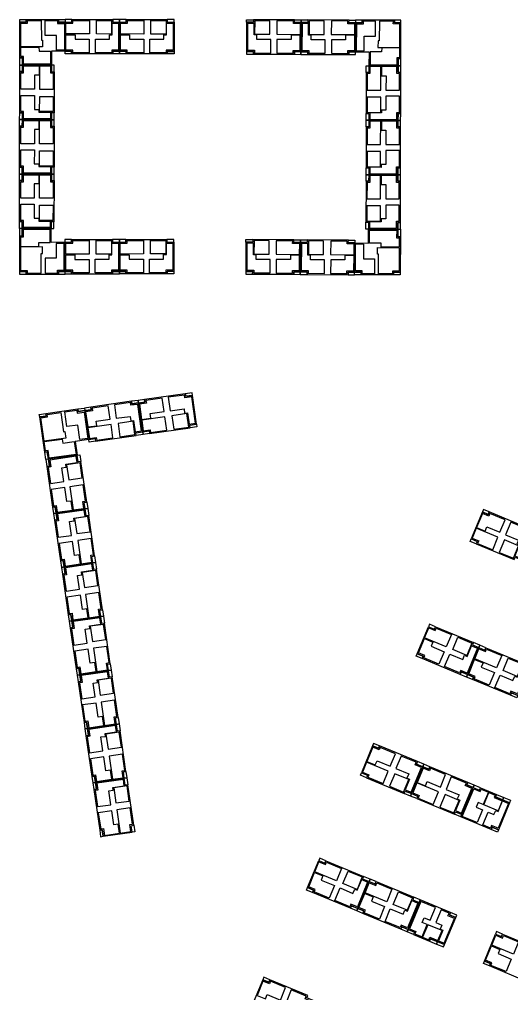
# Model space of a CAD drawing. Header units: millimetres. Extents: x 2243236 to 2245245, y 377909 to 380965.
# Drawn here: x 2244117 to 2244330.5, y 380542.3 to 380965 of the extents above; entities that cross this region are included whole.
import ezdxf

# ---------------------------------------------------------------- set-up
doc = ezdxf.new("R2010")
doc.units = ezdxf.units.MM
doc.layers.add('планировка_квартир_1_тип_контур', color=249, linetype='Continuous')

msp = doc.modelspace()

# ---------------------------------------------------------------- linework, layer by layer
at = {"layer": 'планировка_квартир_1_тип_контур', "color": 8}
for points in [[(2244136.86, 380951.16), (2244130.95, 380951.16), (2244130.95, 380945.14), (2244118.29, 380945.12), (2244118.28, 380948.38), (2244117.14, 380948.38), (2244117.13, 380963.81), (2244119.99, 380963.81), (2244119.99, 380964.95), (2244134, 380964.96), (2244134, 380963.82), (2244136.86, 380963.82)], [(2244262.75, 380950.9), (2244268.67, 380950.88), (2244268.64, 380944.85), (2244281.3, 380944.78), (2244281.32, 380948.04), (2244282.46, 380948.04), (2244282.54, 380963.46), (2244279.68, 380963.48), (2244279.68, 380964.62), (2244265.67, 380964.69), (2244265.67, 380963.55), (2244262.81, 380963.56)], [(2244136.76, 380868.27), (2244130.84, 380868.25), (2244130.83, 380874.28), (2244118.17, 380874.26), (2244118.17, 380871), (2244117.03, 380871), (2244117.06, 380855.57), (2244119.92, 380855.58), (2244119.93, 380854.43), (2244133.93, 380854.46), (2244133.93, 380855.6), (2244136.79, 380855.61)], [(2244262.52, 380868.01), (2244268.43, 380867.96), (2244268.47, 380873.99), (2244281.13, 380873.92), (2244281.11, 380870.66), (2244282.26, 380870.65), (2244282.16, 380855.23), (2244279.3, 380855.24), (2244279.29, 380854.1), (2244265.29, 380854.19), (2244265.29, 380855.33), (2244262.43, 380855.35)], [(2244147.09, 380782.69), (2244141.23, 380781.87), (2244142.08, 380775.9), (2244129.54, 380774.12), (2244129.08, 380777.35), (2244127.95, 380777.19), (2244125.79, 380792.46), (2244128.62, 380792.86), (2244128.46, 380793.99), (2244142.33, 380795.96), (2244142.49, 380794.83), (2244145.32, 380795.23)], [(2244324.8, 380613.37), (2244322.08, 380614.5), (2244321.64, 380613.44), (2244308.54, 380618.89), (2244313.85, 380631.65), (2244316.63, 380630.49), (2244317.07, 380631.54), (2244324.02, 380628.64), (2244323.58, 380627.59), (2244329.66, 380625.06), (2244324.8, 380613.37)], [(2244306.29, 380575.25), (2244303.57, 380576.37), (2244304.01, 380577.44), (2244290.91, 380582.87), (2244285.61, 380570.11), (2244288.4, 380568.95), (2244287.96, 380567.9), (2244294.92, 380565.02), (2244295.35, 380566.07), (2244301.43, 380563.55), (2244306.29, 380575.25)]]:
    msp.add_lwpolyline(points, close=True, dxfattribs=at)
at = {"layer": 'планировка_квартир_1_тип_контур', "color": 6}
for points in [[(2244119.99, 380964.95), (2244119.99, 380963.81), (2244117.13, 380963.81), (2244117.13, 380964.95)], [(2244136.86, 380964.96), (2244136.86, 380963.82), (2244134, 380963.82), (2244134, 380964.96)], [(2244139.69, 380963.82), (2244139.69, 380964.96), (2244136.86, 380964.96), (2244136.86, 380963.82)], [(2244160.48, 380963.81), (2244160.48, 380964.95), (2244157.5, 380964.95), (2244157.5, 380963.81), (2244160.48, 380963.81)], [(2244163.3, 380963.82), (2244163.3, 380964.96), (2244160.48, 380964.96), (2244160.48, 380963.82)], [(2244184.1, 380963.81), (2244184.1, 380964.95), (2244181.12, 380964.95), (2244181.12, 380963.81), (2244184.1, 380963.81)], [(2244215.57, 380963.74), (2244215.58, 380964.88), (2244218.56, 380964.87), (2244218.55, 380963.73), (2244215.57, 380963.74)], [(2244236.37, 380963.66), (2244236.37, 380964.8), (2244239.2, 380964.79), (2244239.19, 380963.65)], [(2244239.19, 380963.65), (2244239.19, 380964.79), (2244242.17, 380964.78), (2244242.17, 380963.63), (2244239.19, 380963.65)], [(2244259.98, 380963.57), (2244259.99, 380964.71), (2244262.81, 380964.7), (2244262.81, 380963.56)], [(2244262.81, 380964.7), (2244262.81, 380963.56), (2244265.67, 380963.55), (2244265.67, 380964.69)], [(2244279.68, 380964.62), (2244279.68, 380963.48), (2244282.54, 380963.46), (2244282.54, 380964.6)], [(2244139.65, 380950.01), (2244136.86, 380950.01), (2244136.86, 380951.16), (2244139.65, 380951.16)], [(2244157.49, 380950), (2244157.5, 380951.15), (2244160.48, 380951.15), (2244160.48, 380950)], [(2244163.27, 380950), (2244160.48, 380950), (2244160.48, 380951.15), (2244163.27, 380951.15)], [(2244181.11, 380949.99), (2244181.11, 380951.14), (2244184.1, 380951.14), (2244184.1, 380949.99)], [(2244218.5, 380949.91), (2244218.51, 380951.06), (2244215.52, 380951.07), (2244215.51, 380949.92)], [(2244236.34, 380949.85), (2244239.13, 380949.84), (2244239.14, 380950.99), (2244236.35, 380951)], [(2244242.12, 380949.82), (2244242.12, 380950.97), (2244239.13, 380950.98), (2244239.13, 380949.83)], [(2244118.28, 380948.38), (2244118.29, 380945.12), (2244117.15, 380945.12), (2244117.14, 380948.38)], [(2244118.28, 380948.38), (2244118.29, 380945.12), (2244117.15, 380945.12), (2244117.14, 380948.38)], [(2244259.96, 380949.76), (2244262.75, 380949.75), (2244262.75, 380950.9), (2244259.96, 380950.91)], [(2244281.32, 380948.04), (2244281.3, 380944.78), (2244282.45, 380944.78), (2244282.46, 380948.04)], [(2244281.32, 380948.04), (2244281.3, 380944.78), (2244282.45, 380944.78), (2244282.46, 380948.04)], [(2244117.14, 380942.33), (2244117.15, 380945.12), (2244118.3, 380945.12), (2244118.29, 380942.33)], [(2244130.95, 380942.28), (2244132.1, 380942.28), (2244132.1, 380945.1), (2244130.96, 380945.11)], [(2244268.63, 380941.99), (2244267.48, 380942), (2244267.49, 380944.82), (2244268.63, 380944.82)], [(2244282.44, 380941.98), (2244282.45, 380944.78), (2244281.3, 380944.78), (2244281.29, 380941.99)], [(2244117.11, 380924.49), (2244118.26, 380924.49), (2244118.26, 380921.5), (2244117.1, 380921.5)], [(2244117.1, 380918.71), (2244117.1, 380921.5), (2244118.26, 380921.5), (2244118.25, 380918.71)], [(2244130.91, 380918.66), (2244132.06, 380918.66), (2244132.06, 380921.48), (2244130.92, 380921.48)], [(2244130.92, 380921.48), (2244132.06, 380921.48), (2244132.07, 380924.46), (2244130.92, 380924.47), (2244130.92, 380921.48)], [(2244268.58, 380921.2), (2244267.43, 380921.2), (2244267.44, 380924.18), (2244268.58, 380924.18), (2244268.58, 380921.2)], [(2244282.4, 380924.14), (2244281.25, 380924.15), (2244281.24, 380921.16), (2244282.39, 380921.15)], [(2244268.57, 380918.37), (2244267.43, 380918.37), (2244267.43, 380921.2), (2244268.58, 380921.2)], [(2244282.38, 380918.36), (2244282.39, 380921.15), (2244281.24, 380921.16), (2244281.23, 380918.37)], [(2244117.07, 380900.87), (2244118.22, 380900.87), (2244118.21, 380897.88), (2244117.06, 380897.88)], [(2244130.88, 380897.86), (2244132.02, 380897.86), (2244132.03, 380900.84), (2244130.88, 380900.85), (2244130.88, 380897.86)], [(2244268.52, 380897.58), (2244267.38, 380897.58), (2244267.38, 380900.56), (2244268.53, 380900.56), (2244268.52, 380897.58)], [(2244282.34, 380900.52), (2244281.19, 380900.53), (2244281.18, 380897.54), (2244282.33, 380897.53)], [(2244117.06, 380895.09), (2244117.06, 380897.88), (2244118.21, 380897.88), (2244118.21, 380895.09)], [(2244130.87, 380895.04), (2244132.02, 380895.04), (2244132.02, 380897.86), (2244130.88, 380897.86)], [(2244268.51, 380894.75), (2244267.37, 380894.75), (2244267.38, 380897.58), (2244268.52, 380897.58)], [(2244282.33, 380894.74), (2244282.33, 380897.53), (2244281.18, 380897.54), (2244281.18, 380894.75)], [(2244117.03, 380877.25), (2244118.18, 380877.25), (2244118.17, 380874.26), (2244117.02, 380874.26)], [(2244130.84, 380874.24), (2244131.98, 380874.24), (2244131.98, 380877.22), (2244130.84, 380877.22), (2244130.84, 380874.24)], [(2244268.46, 380873.96), (2244267.32, 380873.96), (2244267.33, 380876.94), (2244268.47, 380876.94), (2244268.46, 380873.96)], [(2244282.28, 380876.9), (2244281.13, 380876.91), (2244281.13, 380873.92), (2244282.28, 380873.91)], [(2244118.17, 380871), (2244118.17, 380874.26), (2244117.02, 380874.26), (2244117.03, 380871)], [(2244118.17, 380871), (2244118.17, 380874.26), (2244117.02, 380874.26), (2244117.03, 380871)], [(2244281.11, 380870.66), (2244281.13, 380873.92), (2244282.28, 380873.91), (2244282.26, 380870.65)], [(2244281.11, 380870.66), (2244281.13, 380873.92), (2244282.28, 380873.91), (2244282.26, 380870.65)], [(2244139.58, 380868.29), (2244139.58, 380869.43), (2244136.76, 380869.42), (2244136.76, 380868.28)], [(2244160.38, 380868.32), (2244160.38, 380869.47), (2244157.4, 380869.46), (2244157.4, 380868.32), (2244160.38, 380868.32)], [(2244163.2, 380868.34), (2244163.2, 380869.48), (2244160.37, 380869.47), (2244160.37, 380868.33)], [(2244183.99, 380868.38), (2244183.99, 380869.52), (2244181.01, 380869.51), (2244181.01, 380868.37), (2244183.99, 380868.38)], [(2244215.28, 380868.31), (2244215.29, 380869.45), (2244218.27, 380869.43), (2244218.26, 380868.29), (2244215.28, 380868.31)], [(2244236.08, 380868.18), (2244236.08, 380869.32), (2244238.91, 380869.31), (2244238.9, 380868.17)], [(2244238.9, 380868.16), (2244238.9, 380869.3), (2244241.89, 380869.28), (2244241.88, 380868.14), (2244238.9, 380868.16)], [(2244259.69, 380868.03), (2244259.7, 380869.18), (2244262.52, 380869.16), (2244262.52, 380868.02)], [(2244119.93, 380854.43), (2244119.92, 380855.58), (2244117.06, 380855.57), (2244117.06, 380854.43)], [(2244136.79, 380854.47), (2244136.79, 380855.61), (2244133.93, 380855.6), (2244133.93, 380854.46)], [(2244139.58, 380854.47), (2244136.79, 380854.47), (2244136.79, 380855.62), (2244139.58, 380855.62)], [(2244157.43, 380854.5), (2244157.42, 380855.66), (2244160.41, 380855.66), (2244160.41, 380854.51)], [(2244163.2, 380854.52), (2244160.41, 380854.52), (2244160.41, 380855.67), (2244163.2, 380855.67)], [(2244181.04, 380854.56), (2244181.04, 380855.71), (2244184.03, 380855.71), (2244184.03, 380854.56)], [(2244218.18, 380854.48), (2244218.19, 380855.63), (2244215.2, 380855.64), (2244215.19, 380854.49)], [(2244236.02, 380854.37), (2244238.81, 380854.35), (2244238.82, 380855.5), (2244236.03, 380855.52)], [(2244241.79, 380854.33), (2244241.8, 380855.48), (2244238.81, 380855.5), (2244238.8, 380854.35)], [(2244259.63, 380854.22), (2244262.43, 380854.2), (2244262.43, 380855.35), (2244259.64, 380855.37)], [(2244262.43, 380854.2), (2244262.43, 380855.35), (2244265.29, 380855.33), (2244265.29, 380854.19)], [(2244279.29, 380854.1), (2244279.3, 380855.24), (2244282.16, 380855.23), (2244282.15, 380854.09)], [(2244188.97, 380802.57), (2244189.13, 380801.43), (2244192.09, 380801.85), (2244191.93, 380802.99)], [(2244165.59, 380799.26), (2244165.75, 380798.12), (2244168.71, 380798.54), (2244168.55, 380799.68)], [(2244171.31, 380800.06), (2244168.54, 380799.67), (2244168.7, 380798.53), (2244171.47, 380798.92)], [(2244145.16, 380796.36), (2244145.32, 380795.23), (2244142.49, 380794.83), (2244142.33, 380795.96)], [(2244147.92, 380796.75), (2244145.16, 380796.36), (2244145.32, 380795.22), (2244148.09, 380795.61)], [(2244128.46, 380793.99), (2244128.62, 380792.86), (2244125.79, 380792.46), (2244125.63, 380793.59)], [(2244173.27, 380786.39), (2244173.43, 380785.26), (2244170.63, 380784.86), (2244170.47, 380785.99)], [(2244193.86, 380789.31), (2244194.02, 380788.18), (2244191.07, 380787.76), (2244190.91, 380788.89), (2244193.86, 380789.31)], [(2244149.89, 380783.08), (2244150.05, 380781.95), (2244147.25, 380781.55), (2244147.09, 380782.68)], [(2244170.48, 380786), (2244170.64, 380784.87), (2244167.69, 380784.45), (2244167.53, 380785.58), (2244170.48, 380786)], [(2244129.08, 380777.35), (2244129.54, 380774.12), (2244128.41, 380773.96), (2244127.95, 380777.19)], [(2244129.08, 380777.35), (2244129.54, 380774.12), (2244128.41, 380773.96), (2244127.95, 380777.19)], [(2244128.84, 380771), (2244129.98, 380771.16), (2244129.55, 380774.12), (2244128.41, 380773.96)], [(2244142.08, 380775.94), (2244143.21, 380776.1), (2244143.64, 380773.15), (2244142.51, 380772.99), (2244142.08, 380775.94)], [(2244131.41, 380753.34), (2244131.81, 380750.58), (2244132.95, 380750.75), (2244132.55, 380753.51)], [(2244145.08, 380755.36), (2244146.21, 380755.52), (2244146.61, 380752.73), (2244145.48, 380752.56)], [(2244145.48, 380752.56), (2244146.61, 380752.73), (2244147.04, 380749.78), (2244145.91, 380749.61), (2244145.48, 380752.56)], [(2244320.85, 380751.24), (2244318.27, 380752.31), (2244317.83, 380751.25), (2244320.41, 380750.18)], [(2244132.24, 380747.62), (2244133.38, 380747.79), (2244132.95, 380750.75), (2244131.81, 380750.58)], [(2244315.57, 380738.47), (2244315.14, 380737.41), (2244312.53, 380738.5), (2244312.97, 380739.55)], [(2244148.48, 380731.98), (2244149.61, 380732.15), (2244150.01, 380729.35), (2244148.88, 380729.19)], [(2244134.81, 380729.97), (2244135.21, 380727.21), (2244136.35, 380727.37), (2244135.95, 380730.13)], [(2244135.64, 380724.25), (2244136.78, 380724.41), (2244136.35, 380727.37), (2244135.21, 380727.21)], [(2244148.88, 380729.19), (2244150.01, 380729.35), (2244150.44, 380726.4), (2244149.31, 380726.24), (2244148.88, 380729.19)], [(2244138.21, 380706.59), (2244138.61, 380703.83), (2244139.75, 380704), (2244139.35, 380706.76)], [(2244151.88, 380708.61), (2244153.01, 380708.77), (2244153.42, 380705.98), (2244152.29, 380705.81)], [(2244152.29, 380705.81), (2244153.42, 380705.98), (2244153.85, 380703.03), (2244152.72, 380702.86), (2244152.29, 380705.81)], [(2244139.05, 380700.87), (2244140.18, 380701.04), (2244139.75, 380704), (2244138.61, 380703.83)], [(2244297.08, 380700.36), (2244297.51, 380701.42), (2244294.9, 380702.5), (2244294.47, 380701.45)], [(2244316.28, 380692.38), (2244316.71, 380693.43), (2244313.96, 380694.58), (2244313.52, 380693.52), (2244316.28, 380692.38)], [(2244318.89, 380691.29), (2244319.32, 380692.35), (2244316.71, 380693.43), (2244316.28, 380692.38)], [(2244291.75, 380687.62), (2244289.17, 380688.69), (2244289.61, 380689.75), (2244292.19, 380688.68)], [(2244155.28, 380685.23), (2244156.41, 380685.4), (2244156.82, 380682.6), (2244155.69, 380682.44)], [(2244141.61, 380683.22), (2244142.02, 380680.46), (2244143.15, 380680.62), (2244142.75, 380683.39)], [(2244142.45, 380677.5), (2244143.59, 380677.67), (2244143.15, 380680.62), (2244142.02, 380680.46)], [(2244155.69, 380682.44), (2244156.82, 380682.6), (2244157.25, 380679.65), (2244156.12, 380679.49), (2244155.69, 380682.44)], [(2244308.22, 380680.77), (2244308.66, 380681.83), (2244311.42, 380680.68), (2244310.98, 380679.62)], [(2244313.56, 380678.55), (2244310.98, 380679.62), (2244311.42, 380680.68), (2244314, 380679.61)], [(2244330.03, 380671.7), (2244330.47, 380672.76), (2244333.23, 380671.61), (2244332.79, 380670.55)], [(2244145.02, 380659.85), (2244145.42, 380657.08), (2244146.56, 380657.25), (2244146.15, 380660.01)], [(2244158.68, 380661.86), (2244159.81, 380662.02), (2244160.22, 380659.23), (2244159.09, 380659.06)], [(2244145.85, 380654.13), (2244146.99, 380654.29), (2244146.56, 380657.25), (2244145.42, 380657.08)], [(2244159.09, 380659.06), (2244160.22, 380659.23), (2244160.65, 380656.28), (2244159.52, 380656.11), (2244159.09, 380659.06)], [(2244273.23, 380649.74), (2244270.65, 380650.81), (2244270.21, 380649.75), (2244272.79, 380648.68)], [(2244289.71, 380642.9), (2244289.27, 380641.84), (2244292.03, 380640.69), (2244292.47, 380641.75)], [(2244162.08, 380638.49), (2244163.21, 380638.65), (2244163.62, 380635.85), (2244162.49, 380635.69)], [(2244295.05, 380640.68), (2244292.47, 380641.75), (2244292.03, 380640.69), (2244294.61, 380639.62)], [(2244148.42, 380636.47), (2244148.82, 380633.71), (2244149.96, 380633.87), (2244149.56, 380636.64)], [(2244162.49, 380635.69), (2244163.62, 380635.85), (2244164.05, 380632.9), (2244162.92, 380632.74), (2244162.49, 380635.69)], [(2244267.96, 380636.97), (2244267.52, 380635.92), (2244264.91, 380637), (2244265.35, 380638.05)], [(2244149.25, 380630.75), (2244150.39, 380630.92), (2244149.96, 380633.87), (2244148.82, 380633.71)], [(2244287.16, 380629), (2244286.73, 380627.95), (2244283.97, 380629.09), (2244284.41, 380630.14), (2244287.16, 380629)], [(2244311.52, 380633.85), (2244311.08, 380632.78), (2244313.84, 380631.64), (2244314.29, 380632.7)], [(2244316.63, 380630.49), (2244317.07, 380631.54), (2244314.29, 380632.7), (2244313.85, 380631.65)], [(2244316.63, 380630.49), (2244317.07, 380631.54), (2244314.29, 380632.7), (2244313.85, 380631.65)], [(2244289.77, 380627.92), (2244289.34, 380626.86), (2244286.73, 380627.95), (2244287.16, 380629)], [(2244326.65, 380626.31), (2244323.58, 380627.59), (2244324.02, 380628.64), (2244327.09, 380627.37)], [(2244326.65, 380626.31), (2244323.58, 380627.59), (2244324.02, 380628.64), (2244327.09, 380627.37)], [(2244329.66, 380625.06), (2244326.65, 380626.31), (2244327.09, 380627.37), (2244330.1, 380626.11)], [(2244329.66, 380625.06), (2244326.65, 380626.31), (2244327.09, 380627.37), (2244330.1, 380626.11)], [(2244308.98, 380619.94), (2244308.54, 380618.89), (2244305.79, 380620.03), (2244306.23, 380621.09), (2244308.98, 380619.94)], [(2244151.82, 380613.1), (2244152.22, 380610.33), (2244153.36, 380610.5), (2244152.96, 380613.26)], [(2244165.49, 380615.11), (2244166.62, 380615.28), (2244167.02, 380612.48), (2244165.89, 380612.32)], [(2244324.35, 380612.3), (2244321.64, 380613.44), (2244322.08, 380614.5), (2244324.8, 380613.37)], [(2244324.35, 380612.3), (2244321.64, 380613.44), (2244322.08, 380614.5), (2244324.8, 380613.37)], [(2244249.46, 380598.87), (2244249.9, 380599.92), (2244247.29, 380601.01), (2244246.85, 380599.95)], [(2244268.66, 380590.88), (2244269.1, 380591.94), (2244266.34, 380593.08), (2244265.91, 380592.03), (2244268.66, 380590.88)], [(2244271.27, 380589.8), (2244271.71, 380590.85), (2244269.1, 380591.94), (2244268.66, 380590.88)], [(2244244.13, 380586.12), (2244241.55, 380587.19), (2244241.99, 380588.26), (2244244.57, 380587.18)], [(2244290.47, 380581.81), (2244290.91, 380582.87), (2244288.15, 380584.01), (2244287.72, 380582.96), (2244290.47, 380581.81)], [(2244260.6, 380579.27), (2244261.04, 380580.33), (2244263.8, 380579.19), (2244263.36, 380578.12)], [(2244265.94, 380577.05), (2244263.36, 380578.12), (2244263.8, 380579.19), (2244266.38, 380578.11)], [(2244306.73, 380576.31), (2244304.01, 380577.44), (2244303.57, 380576.37), (2244306.29, 380575.25)], [(2244306.73, 380576.31), (2244304.01, 380577.44), (2244303.57, 380576.37), (2244306.29, 380575.25)], [(2244282.41, 380570.2), (2244282.85, 380571.26), (2244285.61, 380570.12), (2244285.17, 380569.05)], [(2244288.4, 380568.95), (2244287.96, 380567.9), (2244285.17, 380569.05), (2244285.61, 380570.11)], [(2244288.4, 380568.95), (2244287.96, 380567.9), (2244285.17, 380569.05), (2244285.61, 380570.11)], [(2244326.21, 380566.98), (2244326.64, 380568.04), (2244324.04, 380569.12), (2244323.6, 380568.07)], [(2244298.42, 380564.8), (2244295.35, 380566.07), (2244294.92, 380565.02), (2244297.98, 380563.75)], [(2244298.42, 380564.8), (2244295.35, 380566.07), (2244294.92, 380565.02), (2244297.98, 380563.75)], [(2244301.43, 380563.55), (2244298.42, 380564.8), (2244297.98, 380563.75), (2244301, 380562.5)], [(2244301.43, 380563.55), (2244298.42, 380564.8), (2244297.98, 380563.75), (2244301, 380562.5)], [(2244320.88, 380554.24), (2244318.3, 380555.31), (2244318.74, 380556.37), (2244321.32, 380555.3)], [(2244225.61, 380548.24), (2244223.04, 380549.31), (2244222.59, 380548.25), (2244225.17, 380547.18)]]:
    msp.add_lwpolyline(points, close=True, dxfattribs=at)
at = {"layer": 'планировка_квартир_1_тип_контур', "color": 1}
for points in [[(2244117.6, 380953.15), (2244117.59, 380963.35), (2244120.45, 380963.35), (2244120.45, 380964.49), (2244126.5, 380964.5), (2244126.51, 380956.04), (2244127.07, 380956.04), (2244127.07, 380953.15), (2244117.6, 380953.15)], [(2244282.03, 380952.81), (2244282.07, 380963), (2244279.21, 380963.02), (2244279.22, 380964.16), (2244273.17, 380964.19), (2244273.13, 380955.73), (2244272.57, 380955.74), (2244272.55, 380952.85), (2244282.03, 380952.81)], [(2244160.04, 380951.69), (2244157.02, 380951.69), (2244157.02, 380950.51), (2244149.96, 380950.52), (2244149.96, 380956.39), (2244156.02, 380956.39), (2244156.02, 380958.35), (2244157.24, 380958.35), (2244157.24, 380963.34), (2244160.05, 380963.34)], [(2244183.66, 380951.68), (2244180.64, 380951.68), (2244180.64, 380950.51), (2244173.58, 380950.51), (2244173.58, 380956.38), (2244179.64, 380956.38), (2244179.64, 380958.35), (2244180.86, 380958.35), (2244180.86, 380963.33), (2244183.66, 380963.33)], [(2244215.96, 380951.61), (2244218.98, 380951.6), (2244218.98, 380950.43), (2244226.04, 380950.4), (2244226.06, 380956.27), (2244220, 380956.29), (2244220.01, 380958.26), (2244218.79, 380958.27), (2244218.81, 380963.25), (2244216, 380963.26)], [(2244239.58, 380951.52), (2244242.6, 380951.51), (2244242.59, 380950.33), (2244249.65, 380950.31), (2244249.67, 380956.18), (2244243.62, 380956.2), (2244243.62, 380958.17), (2244242.4, 380958.17), (2244242.42, 380963.16), (2244239.62, 380963.17)], [(2244130.49, 380951.16), (2244130.49, 380945.56), (2244118.75, 380945.55), (2244118.74, 380948.84), (2244117.6, 380948.84), (2244117.6, 380952.94), (2244125.47, 380952.94), (2244125.5, 380951.17)], [(2244269.13, 380950.87), (2244269.1, 380945.27), (2244280.85, 380945.22), (2244280.86, 380948.51), (2244282, 380948.5), (2244282.02, 380952.6), (2244274.16, 380952.63), (2244274.11, 380950.86)], [(2244118.79, 380921.94), (2244118.8, 380924.96), (2244117.63, 380924.96), (2244117.64, 380932.02), (2244123.51, 380932.01), (2244123.5, 380925.95), (2244125.47, 380925.95), (2244125.46, 380924.73), (2244130.45, 380924.72), (2244130.45, 380921.92)], [(2244280.7, 380921.6), (2244280.71, 380924.62), (2244281.88, 380924.62), (2244281.9, 380931.68), (2244276.03, 380931.69), (2244276.01, 380925.63), (2244274.05, 380925.64), (2244274.04, 380924.42), (2244269.06, 380924.43), (2244269.05, 380921.63)], [(2244118.75, 380898.32), (2244118.76, 380901.34), (2244117.59, 380901.34), (2244117.6, 380908.4), (2244123.47, 380908.39), (2244123.46, 380902.33), (2244125.43, 380902.33), (2244125.42, 380901.11), (2244130.41, 380901.1), (2244130.41, 380898.3)], [(2244280.65, 380897.98), (2244280.65, 380901), (2244281.83, 380901), (2244281.84, 380908.06), (2244275.97, 380908.07), (2244275.96, 380902.01), (2244273.99, 380902.02), (2244273.99, 380900.8), (2244269, 380900.81), (2244268.99, 380898.01)], [(2244118.71, 380874.7), (2244118.72, 380877.72), (2244117.55, 380877.72), (2244117.56, 380884.78), (2244123.43, 380884.77), (2244123.42, 380878.71), (2244125.39, 380878.71), (2244125.38, 380877.49), (2244130.37, 380877.48), (2244130.36, 380874.68)], [(2244280.59, 380874.36), (2244280.6, 380877.38), (2244281.77, 380877.38), (2244281.79, 380884.44), (2244275.92, 380884.45), (2244275.9, 380878.39), (2244273.93, 380878.4), (2244273.93, 380877.18), (2244268.94, 380877.19), (2244268.94, 380874.39)], [(2244130.38, 380868.25), (2244130.37, 380873.86), (2244118.63, 380873.83), (2244118.63, 380870.54), (2244117.49, 380870.54), (2244117.5, 380866.44), (2244125.37, 380866.46), (2244125.4, 380868.23)], [(2244268.89, 380867.96), (2244268.93, 380873.57), (2244280.67, 380873.49), (2244280.65, 380870.2), (2244281.79, 380870.19), (2244281.77, 380866.09), (2244273.9, 380866.15), (2244273.88, 380867.93)], [(2244159.97, 380856.2), (2244156.95, 380856.19), (2244156.95, 380855.02), (2244149.89, 380855.01), (2244149.88, 380860.88), (2244155.94, 380860.89), (2244155.93, 380862.86), (2244157.15, 380862.86), (2244157.14, 380867.84), (2244159.95, 380867.85)], [(2244183.58, 380856.25), (2244180.56, 380856.24), (2244180.57, 380855.07), (2244173.5, 380855.06), (2244173.49, 380860.93), (2244179.55, 380860.94), (2244179.55, 380862.91), (2244180.77, 380862.91), (2244180.76, 380867.9), (2244183.56, 380867.9)], [(2244215.64, 380856.18), (2244218.66, 380856.16), (2244218.66, 380854.99), (2244225.72, 380854.95), (2244225.75, 380860.82), (2244219.69, 380860.85), (2244219.7, 380862.82), (2244218.49, 380862.83), (2244218.52, 380867.81), (2244215.71, 380867.83)], [(2244239.26, 380856.03), (2244242.28, 380856.01), (2244242.27, 380854.84), (2244249.33, 380854.8), (2244249.37, 380860.67), (2244243.31, 380860.7), (2244243.32, 380862.67), (2244242.1, 380862.68), (2244242.13, 380867.67), (2244239.33, 380867.68)], [(2244117.5, 380866.23), (2244117.52, 380856.03), (2244120.38, 380856.04), (2244120.38, 380854.89), (2244126.44, 380854.91), (2244126.42, 380863.36), (2244126.98, 380863.37), (2244126.97, 380866.25), (2244117.5, 380866.23)], [(2244281.77, 380865.89), (2244281.7, 380855.69), (2244278.84, 380855.71), (2244278.84, 380854.57), (2244272.78, 380854.6), (2244272.84, 380863.06), (2244272.28, 380863.06), (2244272.3, 380865.95), (2244281.77, 380865.89)], [(2244191.73, 380801.26), (2244188.74, 380800.83), (2244188.57, 380801.99), (2244181.58, 380801), (2244182.41, 380795.19), (2244188.41, 380796.04), (2244188.68, 380794.09), (2244189.89, 380794.26), (2244190.59, 380789.32), (2244193.36, 380789.72)], [(2244168.35, 380797.94), (2244165.36, 380797.52), (2244165.19, 380798.68), (2244158.2, 380797.69), (2244159.03, 380791.88), (2244165.02, 380792.73), (2244165.3, 380790.78), (2244166.51, 380790.95), (2244167.21, 380786.01), (2244169.98, 380786.41)], [(2244127.74, 380781.97), (2244126.31, 380792.07), (2244129.14, 380792.47), (2244128.98, 380793.6), (2244134.97, 380794.45), (2244136.15, 380786.08), (2244136.71, 380786.15), (2244137.12, 380783.29), (2244127.74, 380781.97)], [(2244140.78, 380781.8), (2244141.56, 380776.25), (2244129.93, 380774.61), (2244129.47, 380777.87), (2244128.34, 380777.71), (2244127.77, 380781.77), (2244135.56, 380782.87), (2244135.84, 380781.11)], [(2244130.14, 380773.76), (2244130.58, 380770.77), (2244129.42, 380770.6), (2244130.43, 380763.62), (2244136.25, 380764.46), (2244135.37, 380770.46), (2244137.32, 380770.74), (2244137.14, 380771.95), (2244142.08, 380772.66), (2244141.67, 380775.44)], [(2244133.55, 380750.39), (2244133.98, 380747.4), (2244132.82, 380747.23), (2244133.84, 380740.24), (2244139.65, 380741.09), (2244138.77, 380747.08), (2244140.72, 380747.37), (2244140.55, 380748.57), (2244145.48, 380749.29), (2244145.08, 380752.06)], [(2244339.03, 380741.86), (2244336.24, 380743.02), (2244336.69, 380744.1), (2244330.17, 380746.81), (2244327.92, 380741.39), (2244333.51, 380739.07), (2244332.76, 380737.25), (2244333.88, 380736.78), (2244331.97, 380732.18), (2244334.56, 380731.1)], [(2244136.95, 380727.01), (2244137.38, 380724.02), (2244136.22, 380723.85), (2244137.24, 380716.87), (2244143.05, 380717.71), (2244142.18, 380723.71), (2244144.12, 380723.99), (2244143.95, 380725.2), (2244148.88, 380725.92), (2244148.48, 380728.69)], [(2244140.35, 380703.64), (2244140.78, 380700.65), (2244139.62, 380700.48), (2244140.64, 380693.49), (2244146.45, 380694.34), (2244145.58, 380700.33), (2244147.52, 380700.62), (2244147.35, 380701.82), (2244152.28, 380702.54), (2244151.88, 380705.32)], [(2244311.22, 380681.35), (2244308.43, 380682.51), (2244307.98, 380681.43), (2244301.46, 380684.14), (2244303.72, 380689.56), (2244309.31, 380687.23), (2244310.07, 380689.05), (2244311.19, 380688.58), (2244313.11, 380693.19), (2244315.69, 380692.11)], [(2244143.75, 380680.26), (2244144.19, 380677.27), (2244143.03, 380677.11), (2244144.04, 380670.12), (2244149.85, 380670.96), (2244148.98, 380676.96), (2244150.93, 380677.24), (2244150.75, 380678.45), (2244155.68, 380679.17), (2244155.28, 380681.94)], [(2244333.03, 380672.28), (2244330.24, 380673.44), (2244329.79, 380672.36), (2244323.27, 380675.07), (2244325.53, 380680.49), (2244331.12, 380678.16), (2244331.88, 380679.98), (2244333, 380679.51), (2244334.92, 380684.12), (2244337.5, 380683.04)], [(2244147.15, 380656.89), (2244147.59, 380653.9), (2244146.43, 380653.73), (2244147.44, 380646.74), (2244153.25, 380647.59), (2244152.38, 380653.59), (2244154.33, 380653.87), (2244154.15, 380655.07), (2244159.09, 380655.79), (2244158.68, 380658.57)], [(2244291.41, 380640.37), (2244288.62, 380641.52), (2244289.07, 380642.61), (2244282.55, 380645.31), (2244280.3, 380639.89), (2244285.9, 380637.57), (2244285.14, 380635.75), (2244286.27, 380635.28), (2244284.36, 380630.68), (2244286.95, 380629.6)], [(2244150.55, 380633.51), (2244150.99, 380630.53), (2244149.83, 380630.36), (2244150.85, 380623.37), (2244156.66, 380624.21), (2244155.78, 380630.21), (2244157.73, 380630.49), (2244157.55, 380631.7), (2244162.49, 380632.42), (2244162.08, 380635.19)], [(2244313.23, 380631.31), (2244310.44, 380632.47), (2244310.89, 380633.55), (2244304.37, 380636.26), (2244302.12, 380630.84), (2244307.71, 380628.51), (2244306.96, 380626.7), (2244308.08, 380626.23), (2244306.17, 380621.62), (2244308.76, 380620.55)], [(2244315.53, 380616.48), (2244309.14, 380619.14), (2244314.13, 380631.03), (2244316.88, 380629.89), (2244317.32, 380630.94), (2244320.47, 380629.63), (2244318.23, 380624.24), (2244316.04, 380625.15), (2244315.19, 380623.11), (2244317.83, 380622.01)], [(2244263.6, 380579.85), (2244260.81, 380581.01), (2244260.36, 380579.93), (2244253.84, 380582.64), (2244256.1, 380588.06), (2244261.69, 380585.73), (2244262.45, 380587.55), (2244263.57, 380587.08), (2244265.49, 380591.69), (2244268.08, 380590.61)], [(2244285.41, 380570.78), (2244282.62, 380571.94), (2244282.17, 380570.86), (2244275.65, 380573.57), (2244277.91, 380578.99), (2244283.5, 380576.67), (2244284.26, 380578.48), (2244285.38, 380578.01), (2244287.3, 380582.62), (2244289.89, 380581.54)], [(2244297.54, 380579.62), (2244291.15, 380582.27), (2244286.24, 380570.34), (2244288.99, 380569.2), (2244288.56, 380568.14), (2244291.72, 380566.84), (2244293.95, 380572.23), (2244291.76, 380573.13), (2244292.61, 380575.18), (2244295.25, 380574.09)], [(2244243.8, 380538.87), (2244241.01, 380540.02), (2244241.46, 380541.11), (2244234.93, 380543.81), (2244232.68, 380538.39), (2244238.28, 380536.07), (2244237.53, 380534.25), (2244238.65, 380533.78), (2244236.74, 380529.18), (2244239.33, 380528.1)]]:
    msp.add_lwpolyline(points, close=True, dxfattribs=at)
at = {"layer": 'планировка_квартир_1_тип_контур', "color": 2}
for points in [[(2244136.5, 380951.62), (2244133.06, 380951.62), (2244133.06, 380958.03), (2244128.22, 380958.03), (2244128.22, 380964.5), (2244133.54, 380964.5), (2244133.54, 380963.25), (2244136.5, 380963.25)], [(2244137.16, 380958.67), (2244137.16, 380963.37), (2244140.22, 380963.37), (2244140.22, 380964.54), (2244147.34, 380964.53), (2244147.34, 380958.67)], [(2244160.78, 380958.67), (2244160.78, 380963.36), (2244163.83, 380963.36), (2244163.83, 380964.53), (2244170.96, 380964.53), (2244170.95, 380958.66)], [(2244238.87, 380958.5), (2244238.89, 380963.2), (2244235.84, 380963.21), (2244235.84, 380964.38), (2244228.71, 380964.41), (2244228.69, 380958.54)], [(2244262.49, 380958.41), (2244262.5, 380963.11), (2244259.45, 380963.12), (2244259.46, 380964.29), (2244252.33, 380964.31), (2244252.31, 380958.45)], [(2244263.12, 380951.36), (2244266.56, 380951.34), (2244266.59, 380957.75), (2244271.42, 380957.73), (2244271.45, 380964.2), (2244266.13, 380964.23), (2244266.13, 380962.97), (2244263.17, 380962.98)], [(2244147.3, 380950.51), (2244140.19, 380950.52), (2244140.19, 380951.7), (2244137.17, 380951.7), (2244137.18, 380958.37), (2244141.13, 380958.37), (2244141.13, 380956.39), (2244147.3, 380956.39)], [(2244170.91, 380950.51), (2244163.8, 380950.51), (2244163.8, 380951.69), (2244160.79, 380951.69), (2244160.79, 380958.37), (2244164.75, 380958.37), (2244164.74, 380956.39), (2244170.91, 380956.39)], [(2244228.7, 380950.39), (2244235.81, 380950.36), (2244235.82, 380951.54), (2244238.83, 380951.53), (2244238.86, 380958.2), (2244234.9, 380958.22), (2244234.89, 380956.24), (2244228.73, 380956.26)], [(2244252.32, 380950.29), (2244259.43, 380950.27), (2244259.43, 380951.45), (2244262.45, 380951.44), (2244262.47, 380958.11), (2244258.52, 380958.13), (2244258.51, 380956.15), (2244252.34, 380956.17)], [(2244117.64, 380934.69), (2244117.65, 380941.8), (2244118.83, 380941.79), (2244118.83, 380944.81), (2244125.51, 380944.8), (2244125.5, 380940.84), (2244123.52, 380940.85), (2244123.51, 380934.68)], [(2244125.81, 380944.81), (2244130.5, 380944.8), (2244130.5, 380941.75), (2244131.67, 380941.75), (2244131.66, 380934.62), (2244125.79, 380934.63)], [(2244273.78, 380944.5), (2244269.09, 380944.51), (2244269.08, 380941.46), (2244267.91, 380941.46), (2244267.89, 380934.34), (2244273.76, 380934.32)], [(2244281.91, 380934.35), (2244281.93, 380941.45), (2244280.75, 380941.46), (2244280.76, 380944.47), (2244274.08, 380944.49), (2244274.07, 380940.53), (2244276.05, 380940.53), (2244276.03, 380934.36)], [(2244117.6, 380911.07), (2244117.61, 380918.17), (2244118.79, 380918.17), (2244118.79, 380921.19), (2244125.47, 380921.18), (2244125.46, 380917.22), (2244123.48, 380917.23), (2244123.47, 380911.06)], [(2244125.77, 380921.19), (2244130.46, 380921.18), (2244130.46, 380918.13), (2244131.63, 380918.13), (2244131.62, 380911), (2244125.75, 380911.01)], [(2244273.73, 380920.88), (2244269.03, 380920.89), (2244269.02, 380917.84), (2244267.85, 380917.84), (2244267.84, 380910.72), (2244273.7, 380910.7)], [(2244281.85, 380910.72), (2244281.87, 380917.83), (2244280.69, 380917.84), (2244280.7, 380920.85), (2244274.03, 380920.87), (2244274.02, 380916.91), (2244275.99, 380916.91), (2244275.98, 380910.74)], [(2244117.56, 380887.45), (2244117.57, 380894.55), (2244118.75, 380894.55), (2244118.75, 380897.57), (2244125.43, 380897.56), (2244125.42, 380893.6), (2244123.44, 380893.6), (2244123.43, 380887.44)], [(2244125.73, 380897.57), (2244130.42, 380897.56), (2244130.42, 380894.51), (2244131.59, 380894.51), (2244131.58, 380887.38), (2244125.71, 380887.39)], [(2244273.67, 380897.26), (2244268.97, 380897.27), (2244268.97, 380894.22), (2244267.8, 380894.22), (2244267.78, 380887.1), (2244273.64, 380887.08)], [(2244281.8, 380887.1), (2244281.81, 380894.21), (2244280.64, 380894.21), (2244280.64, 380897.23), (2244273.97, 380897.25), (2244273.96, 380893.29), (2244275.94, 380893.29), (2244275.92, 380887.12)], [(2244136.4, 380867.81), (2244132.96, 380867.8), (2244132.97, 380861.39), (2244128.14, 380861.38), (2244128.15, 380854.91), (2244133.47, 380854.92), (2244133.47, 380856.18), (2244136.43, 380856.18)], [(2244137.07, 380863.13), (2244137.06, 380867.83), (2244140.11, 380867.83), (2244140.11, 380869), (2244147.24, 380869.01), (2244147.25, 380863.15)], [(2244160.69, 380863.18), (2244160.68, 380867.88), (2244163.73, 380867.88), (2244163.73, 380869.05), (2244170.85, 380869.07), (2244170.86, 380863.2)], [(2244238.57, 380863.02), (2244238.6, 380867.71), (2244235.54, 380867.73), (2244235.55, 380868.9), (2244228.43, 380868.94), (2244228.39, 380863.08)], [(2244262.18, 380862.87), (2244262.21, 380867.56), (2244259.16, 380867.58), (2244259.17, 380868.75), (2244252.04, 380868.8), (2244252.01, 380862.93)], [(2244262.87, 380867.55), (2244266.32, 380867.52), (2244266.27, 380861.11), (2244271.11, 380861.08), (2244271.07, 380854.61), (2244265.75, 380854.64), (2244265.76, 380855.9), (2244262.8, 380855.92)], [(2244147.22, 380855), (2244140.12, 380854.98), (2244140.11, 380856.16), (2244137.1, 380856.15), (2244137.09, 380862.83), (2244141.04, 380862.84), (2244141.04, 380860.86), (2244147.21, 380860.87)], [(2244170.84, 380855.05), (2244163.73, 380855.03), (2244163.73, 380856.21), (2244160.71, 380856.21), (2244160.7, 380862.88), (2244164.66, 380862.89), (2244164.66, 380860.91), (2244170.83, 380860.92)], [(2244228.38, 380854.92), (2244235.49, 380854.88), (2244235.5, 380856.06), (2244238.51, 380856.04), (2244238.55, 380862.72), (2244234.6, 380862.74), (2244234.59, 380860.76), (2244228.42, 380860.8)], [(2244252, 380854.78), (2244259.1, 380854.73), (2244259.11, 380855.91), (2244262.13, 380855.89), (2244262.17, 380862.57), (2244258.21, 380862.59), (2244258.2, 380860.62), (2244252.03, 380860.65)], [(2244178.94, 380800.63), (2244171.91, 380799.63), (2244172.07, 380798.47), (2244169.09, 380798.04), (2244170.02, 380791.43), (2244173.94, 380791.99), (2244173.66, 380793.95), (2244179.77, 380794.81)], [(2244146.67, 380783.1), (2244143.26, 380782.62), (2244142.37, 380788.96), (2244137.58, 380788.28), (2244136.67, 380794.69), (2244141.94, 380795.44), (2244142.11, 380794.19), (2244145.04, 380794.61)], [(2244155.56, 380797.32), (2244148.52, 380796.32), (2244148.69, 380795.16), (2244145.7, 380794.73), (2244146.64, 380788.12), (2244150.56, 380788.68), (2244150.28, 380790.64), (2244156.39, 380791.5)], [(2244170.05, 380791.13), (2244170.71, 380786.49), (2244173.73, 380786.91), (2244173.9, 380785.76), (2244180.95, 380786.76), (2244180.13, 380792.56)], [(2244146.67, 380787.82), (2244147.33, 380783.17), (2244150.35, 380783.6), (2244150.51, 380782.45), (2244157.57, 380783.45), (2244156.75, 380789.25)], [(2244130.81, 380760.98), (2244131.84, 380753.94), (2244133, 380754.11), (2244133.44, 380751.13), (2244140.04, 380752.09), (2244139.47, 380756), (2244137.52, 380755.72), (2244136.63, 380761.82)], [(2244140.34, 380752.12), (2244144.99, 380752.8), (2244144.55, 380755.82), (2244145.71, 380755.99), (2244144.68, 380763.04), (2244138.88, 380762.19)], [(2244327.71, 380747.84), (2244321.14, 380750.56), (2244320.69, 380749.47), (2244317.91, 380750.63), (2244315.35, 380744.46), (2244319, 380742.95), (2244319.76, 380744.77), (2244325.46, 380742.41)], [(2244315.22, 380744.19), (2244313.42, 380739.86), (2244316.24, 380738.69), (2244315.79, 380737.61), (2244322.37, 380734.87), (2244324.62, 380740.29)], [(2244143.74, 380728.74), (2244148.39, 380729.42), (2244147.95, 380732.44), (2244149.11, 380732.61), (2244148.08, 380739.66), (2244142.28, 380738.82)], [(2244134.22, 380737.6), (2244135.24, 380730.57), (2244136.4, 380730.74), (2244136.84, 380727.76), (2244143.45, 380728.72), (2244142.88, 380732.63), (2244140.92, 380732.35), (2244140.03, 380738.45)], [(2244137.62, 380714.23), (2244138.64, 380707.2), (2244139.81, 380707.36), (2244140.24, 380704.38), (2244146.85, 380705.34), (2244146.28, 380709.26), (2244144.32, 380708.97), (2244143.43, 380715.07)], [(2244147.15, 380705.37), (2244151.79, 380706.05), (2244151.35, 380709.07), (2244152.51, 380709.24), (2244151.48, 380716.29), (2244145.68, 380715.44)], [(2244292.77, 380696.58), (2244294.57, 380700.91), (2244297.39, 380699.74), (2244297.84, 380700.82), (2244304.42, 380698.09), (2244302.17, 380692.67)], [(2244299, 380685.16), (2244292.44, 380687.89), (2244292.89, 380688.97), (2244290.1, 380690.13), (2244292.67, 380696.3), (2244296.32, 380694.78), (2244295.56, 380692.95), (2244301.25, 380690.58)], [(2244141.02, 380690.85), (2244142.04, 380683.82), (2244143.21, 380683.99), (2244143.64, 380681.01), (2244150.25, 380681.97), (2244149.68, 380685.88), (2244147.72, 380685.6), (2244146.83, 380691.7)], [(2244150.55, 380682), (2244155.19, 380682.67), (2244154.75, 380685.69), (2244155.91, 380685.86), (2244154.89, 380692.91), (2244149.08, 380692.07)], [(2244314.58, 380687.51), (2244316.38, 380691.84), (2244319.2, 380690.67), (2244319.65, 380691.75), (2244326.23, 380689.02), (2244323.98, 380683.6)], [(2244320.81, 380676.09), (2244314.25, 380678.82), (2244314.7, 380679.9), (2244311.91, 380681.06), (2244314.48, 380687.23), (2244318.13, 380685.71), (2244317.37, 380683.88), (2244323.06, 380681.51)], [(2244144.42, 380667.48), (2244145.44, 380660.45), (2244146.61, 380660.62), (2244147.04, 380657.63), (2244153.65, 380658.59), (2244153.08, 380662.51), (2244151.12, 380662.22), (2244150.24, 380668.33)], [(2244153.95, 380658.62), (2244158.6, 380659.3), (2244158.16, 380662.32), (2244159.31, 380662.49), (2244158.29, 380669.54), (2244152.48, 380668.69)], [(2244280.09, 380646.34), (2244273.53, 380649.06), (2244273.07, 380647.98), (2244270.29, 380649.13), (2244267.73, 380642.97), (2244271.38, 380641.45), (2244272.14, 380643.28), (2244277.84, 380640.91)], [(2244147.82, 380644.11), (2244148.85, 380637.07), (2244150.01, 380637.24), (2244150.45, 380634.26), (2244157.05, 380635.22), (2244156.48, 380639.13), (2244154.53, 380638.85), (2244153.64, 380644.95)], [(2244157.35, 380635.25), (2244162, 380635.92), (2244161.56, 380638.94), (2244162.72, 380639.11), (2244161.69, 380646.16), (2244155.89, 380645.32)], [(2244267.6, 380642.7), (2244265.8, 380638.36), (2244268.62, 380637.19), (2244268.17, 380636.11), (2244274.75, 380633.38), (2244277, 380638.79)], [(2244301.91, 380637.28), (2244295.34, 380640.01), (2244294.89, 380638.92), (2244292.11, 380640.08), (2244289.55, 380633.91), (2244293.2, 380632.4), (2244293.96, 380634.22), (2244299.65, 380631.86)], [(2244289.42, 380633.64), (2244287.62, 380629.3), (2244290.44, 380628.13), (2244289.99, 380627.05), (2244296.57, 380624.32), (2244298.82, 380629.74)], [(2244324.72, 380614), (2244321.87, 380615.19), (2244321.39, 380614.04), (2244317.98, 380615.46), (2244320.29, 380620.98), (2244322.86, 380619.91), (2244323.62, 380621.72), (2244324.73, 380621.25), (2244326.64, 380625.83), (2244329.2, 380624.75)], [(2244151.22, 380620.73), (2244152.25, 380613.7), (2244153.41, 380613.87), (2244153.85, 380610.88), (2244160.45, 380611.84), (2244159.88, 380615.76), (2244157.93, 380615.47), (2244157.04, 380621.58)], [(2244160.75, 380611.87), (2244165.4, 380612.55), (2244164.96, 380615.57), (2244166.12, 380615.74), (2244165.09, 380622.79), (2244159.29, 380621.95)], [(2244245.15, 380595.08), (2244246.95, 380599.42), (2244249.77, 380598.24), (2244250.22, 380599.32), (2244256.8, 380596.59), (2244254.55, 380591.17)], [(2244251.38, 380583.66), (2244244.82, 380586.39), (2244245.27, 380587.48), (2244242.49, 380588.63), (2244245.05, 380594.8), (2244248.7, 380593.28), (2244247.94, 380591.45), (2244253.64, 380589.09)], [(2244266.96, 380586.01), (2244268.76, 380590.35), (2244271.58, 380589.17), (2244272.03, 380590.25), (2244278.61, 380587.52), (2244276.36, 380582.1)], [(2244273.19, 380574.59), (2244266.63, 380577.32), (2244267.08, 380578.41), (2244264.3, 380579.56), (2244266.86, 380585.73), (2244270.51, 380584.21), (2244269.75, 380582.38), (2244275.45, 380580.02)], [(2244305.79, 380574.85), (2244302.93, 380576.04), (2244303.41, 380577.19), (2244300, 380578.6), (2244297.71, 380573.07), (2244300.29, 380572), (2244299.54, 380570.19), (2244300.65, 380569.73), (2244298.76, 380565.15), (2244301.33, 380564.09)], [(2244321.9, 380563.19), (2244323.7, 380567.53), (2244326.52, 380566.36), (2244326.97, 380567.44), (2244333.55, 380564.7), (2244331.3, 380559.29)], [(2244328.13, 380551.77), (2244321.57, 380554.5), (2244322.02, 380555.59), (2244319.23, 380556.75), (2244321.8, 380562.91), (2244325.45, 380561.39), (2244324.69, 380559.57), (2244330.39, 380557.2)], [(2244232.47, 380544.84), (2244225.91, 380547.56), (2244225.46, 380546.48), (2244222.67, 380547.63), (2244220.11, 380541.47), (2244223.77, 380539.95), (2244224.52, 380541.78), (2244230.22, 380539.41)]]:
    msp.add_lwpolyline(points, close=True, dxfattribs=at)
at = {"layer": 'планировка_квартир_1_тип_контур', "color": 8}
for points in [[(2244136.86, 380963.82), (2244139.69, 380963.82), (2244139.69, 380964.96), (2244157.5, 380964.95), (2244157.5, 380963.81), (2244160.48, 380963.81), (2244160.48, 380951.15), (2244160.48, 380951.15), (2244157.5, 380951.15), (2244157.49, 380950), (2244139.65, 380950.01), (2244139.65, 380951.16), (2244136.86, 380951.16), (2244136.86, 380963.82)], [(2244160.48, 380963.82), (2244163.3, 380963.82), (2244163.3, 380964.96), (2244181.12, 380964.95), (2244181.12, 380963.81), (2244184.1, 380963.81), (2244184.1, 380951.14), (2244184.1, 380951.14), (2244181.11, 380951.14), (2244181.11, 380949.99), (2244163.27, 380950), (2244163.27, 380951.15), (2244160.48, 380951.15), (2244160.48, 380963.82)], [(2244239.19, 380963.65), (2244236.37, 380963.66), (2244236.37, 380964.8), (2244218.56, 380964.87), (2244218.55, 380963.73), (2244215.57, 380963.74), (2244215.52, 380951.07), (2244215.52, 380951.07), (2244218.51, 380951.06), (2244218.5, 380949.91), (2244236.34, 380949.85), (2244236.35, 380951), (2244239.14, 380950.99), (2244239.19, 380963.65)], [(2244262.81, 380963.56), (2244259.98, 380963.57), (2244259.99, 380964.71), (2244242.17, 380964.78), (2244242.17, 380963.63), (2244239.19, 380963.65), (2244239.13, 380950.98), (2244239.13, 380950.98), (2244242.12, 380950.97), (2244242.12, 380949.82), (2244259.96, 380949.76), (2244259.96, 380950.91), (2244262.75, 380950.9), (2244262.81, 380963.56)], [(2244130.96, 380945.11), (2244130.95, 380942.28), (2244132.1, 380942.28), (2244132.07, 380924.46), (2244130.92, 380924.47), (2244130.92, 380921.48), (2244118.26, 380921.5), (2244118.26, 380921.5), (2244118.26, 380924.49), (2244117.11, 380924.49), (2244117.14, 380942.33), (2244118.29, 380942.33), (2244118.3, 380945.12), (2244130.96, 380945.11)], [(2244268.63, 380944.82), (2244268.63, 380941.99), (2244267.48, 380942), (2244267.44, 380924.18), (2244268.58, 380924.18), (2244268.58, 380921.2), (2244281.24, 380921.16), (2244281.24, 380921.16), (2244281.25, 380924.15), (2244282.4, 380924.14), (2244282.44, 380941.98), (2244281.29, 380941.99), (2244281.3, 380944.78), (2244268.63, 380944.82)], [(2244130.92, 380921.48), (2244130.91, 380918.66), (2244132.06, 380918.66), (2244132.03, 380900.84), (2244130.88, 380900.85), (2244130.88, 380897.86), (2244118.21, 380897.88), (2244118.21, 380897.88), (2244118.22, 380900.87), (2244117.07, 380900.87), (2244117.1, 380918.71), (2244118.25, 380918.71), (2244118.26, 380921.5), (2244130.92, 380921.48)], [(2244268.58, 380921.2), (2244268.57, 380918.37), (2244267.43, 380918.37), (2244267.38, 380900.56), (2244268.53, 380900.56), (2244268.52, 380897.58), (2244281.18, 380897.54), (2244281.18, 380897.54), (2244281.19, 380900.53), (2244282.34, 380900.52), (2244282.38, 380918.36), (2244281.23, 380918.37), (2244281.24, 380921.16), (2244268.58, 380921.2)], [(2244130.88, 380897.86), (2244130.87, 380895.04), (2244132.02, 380895.04), (2244131.98, 380877.22), (2244130.84, 380877.22), (2244130.84, 380874.24), (2244118.17, 380874.26), (2244118.17, 380874.26), (2244118.18, 380877.25), (2244117.03, 380877.25), (2244117.06, 380895.09), (2244118.21, 380895.09), (2244118.21, 380897.88), (2244130.88, 380897.86)], [(2244268.52, 380897.58), (2244268.51, 380894.75), (2244267.37, 380894.75), (2244267.33, 380876.94), (2244268.47, 380876.94), (2244268.46, 380873.96), (2244281.13, 380873.92), (2244281.13, 380873.92), (2244281.13, 380876.91), (2244282.28, 380876.9), (2244282.33, 380894.74), (2244281.18, 380894.75), (2244281.18, 380897.54), (2244268.52, 380897.58)], [(2244136.76, 380868.28), (2244139.58, 380868.29), (2244139.58, 380869.43), (2244157.4, 380869.46), (2244157.4, 380868.32), (2244160.38, 380868.32), (2244160.41, 380855.66), (2244160.41, 380855.66), (2244157.42, 380855.66), (2244157.43, 380854.5), (2244139.58, 380854.47), (2244139.58, 380855.62), (2244136.79, 380855.62), (2244136.76, 380868.28)], [(2244160.37, 380868.33), (2244163.2, 380868.34), (2244163.2, 380869.48), (2244181.01, 380869.51), (2244181.01, 380868.37), (2244183.99, 380868.38), (2244184.03, 380855.71), (2244184.03, 380855.71), (2244181.04, 380855.71), (2244181.04, 380854.56), (2244163.2, 380854.52), (2244163.2, 380855.67), (2244160.41, 380855.67), (2244160.37, 380868.33)], [(2244238.9, 380868.17), (2244236.08, 380868.18), (2244236.08, 380869.32), (2244218.27, 380869.43), (2244218.26, 380868.29), (2244215.28, 380868.31), (2244215.2, 380855.64), (2244215.2, 380855.64), (2244218.19, 380855.63), (2244218.18, 380854.48), (2244236.02, 380854.37), (2244236.03, 380855.52), (2244238.82, 380855.5), (2244238.9, 380868.17)], [(2244262.52, 380868.02), (2244259.69, 380868.03), (2244259.7, 380869.18), (2244241.89, 380869.28), (2244241.88, 380868.14), (2244238.9, 380868.16), (2244238.81, 380855.5), (2244238.81, 380855.5), (2244241.8, 380855.48), (2244241.79, 380854.33), (2244259.63, 380854.22), (2244259.64, 380855.37), (2244262.43, 380855.35), (2244262.52, 380868.02)], [(2244147.09, 380782.68), (2244149.89, 380783.08), (2244150.05, 380781.95), (2244167.69, 380784.45), (2244167.53, 380785.58), (2244170.48, 380786), (2244168.71, 380798.54), (2244168.71, 380798.54), (2244165.75, 380798.12), (2244165.59, 380799.26), (2244147.92, 380796.75), (2244148.09, 380795.61), (2244145.32, 380795.22), (2244147.09, 380782.68)], [(2244170.47, 380785.99), (2244173.27, 380786.39), (2244173.43, 380785.26), (2244191.07, 380787.76), (2244190.91, 380788.89), (2244193.86, 380789.31), (2244192.09, 380801.85), (2244192.09, 380801.85), (2244189.13, 380801.43), (2244188.97, 380802.57), (2244171.31, 380800.06), (2244171.47, 380798.92), (2244168.7, 380798.53), (2244170.47, 380785.99)], [(2244145.48, 380752.56), (2244145.08, 380755.36), (2244146.21, 380755.52), (2244143.64, 380773.15), (2244142.51, 380772.99), (2244142.08, 380775.94), (2244129.55, 380774.12), (2244129.55, 380774.12), (2244129.98, 380771.16), (2244128.84, 380771), (2244131.41, 380753.34), (2244132.55, 380753.51), (2244132.95, 380750.75), (2244145.48, 380752.56)], [(2244148.88, 380729.19), (2244148.48, 380731.98), (2244149.61, 380732.15), (2244147.04, 380749.78), (2244145.91, 380749.61), (2244145.48, 380752.56), (2244132.95, 380750.75), (2244132.95, 380750.75), (2244133.38, 380747.79), (2244132.24, 380747.62), (2244134.81, 380729.97), (2244135.95, 380730.13), (2244136.35, 380727.37), (2244148.88, 380729.19)], [(2244312.97, 380739.55), (2244315.57, 380738.47), (2244315.14, 380737.41), (2244331.59, 380730.59), (2244332.03, 380731.64), (2244334.78, 380730.5), (2244339.64, 380742.19), (2244339.64, 380742.19), (2244336.88, 380743.34), (2244337.32, 380744.4), (2244320.85, 380751.24), (2244320.41, 380750.18), (2244317.83, 380751.25), (2244312.97, 380739.55)], [(2244152.29, 380705.81), (2244151.88, 380708.61), (2244153.01, 380708.77), (2244150.44, 380726.4), (2244149.31, 380726.24), (2244148.88, 380729.19), (2244136.35, 380727.37), (2244136.35, 380727.37), (2244136.78, 380724.41), (2244135.64, 380724.25), (2244138.21, 380706.59), (2244139.35, 380706.76), (2244139.75, 380704), (2244152.29, 380705.81)], [(2244155.69, 380682.44), (2244155.28, 380685.23), (2244156.41, 380685.4), (2244153.85, 380703.03), (2244152.72, 380702.86), (2244152.29, 380705.81), (2244139.75, 380704), (2244139.75, 380704), (2244140.18, 380701.04), (2244139.05, 380700.87), (2244141.61, 380683.22), (2244142.75, 380683.39), (2244143.15, 380680.62), (2244155.69, 380682.44)], [(2244294.47, 380701.45), (2244297.08, 380700.36), (2244297.51, 380701.42), (2244313.96, 380694.58), (2244313.52, 380693.52), (2244316.28, 380692.38), (2244311.42, 380680.68), (2244311.42, 380680.68), (2244308.66, 380681.83), (2244308.22, 380680.77), (2244291.75, 380687.62), (2244292.19, 380688.68), (2244289.61, 380689.75), (2244294.47, 380701.45)], [(2244316.28, 380692.38), (2244318.89, 380691.29), (2244319.32, 380692.35), (2244335.77, 380685.51), (2244335.33, 380684.45), (2244338.09, 380683.31), (2244333.23, 380671.61), (2244333.23, 380671.61), (2244330.47, 380672.76), (2244330.03, 380671.7), (2244313.56, 380678.55), (2244314, 380679.61), (2244311.42, 380680.68), (2244316.28, 380692.38)], [(2244159.09, 380659.06), (2244158.68, 380661.86), (2244159.81, 380662.02), (2244157.25, 380679.65), (2244156.12, 380679.49), (2244155.69, 380682.44), (2244143.15, 380680.62), (2244143.15, 380680.62), (2244143.59, 380677.67), (2244142.45, 380677.5), (2244145.02, 380659.85), (2244146.15, 380660.01), (2244146.56, 380657.25), (2244159.09, 380659.06)], [(2244162.49, 380635.69), (2244162.08, 380638.49), (2244163.21, 380638.65), (2244160.65, 380656.28), (2244159.52, 380656.11), (2244159.09, 380659.06), (2244146.56, 380657.25), (2244146.56, 380657.25), (2244146.99, 380654.29), (2244145.85, 380654.13), (2244148.42, 380636.47), (2244149.56, 380636.64), (2244149.96, 380633.87), (2244162.49, 380635.69)], [(2244265.35, 380638.05), (2244267.96, 380636.97), (2244267.52, 380635.92), (2244283.97, 380629.09), (2244284.41, 380630.14), (2244287.16, 380629), (2244292.03, 380640.69), (2244292.03, 380640.69), (2244289.27, 380641.84), (2244289.71, 380642.9), (2244273.23, 380649.74), (2244272.79, 380648.68), (2244270.21, 380649.75), (2244265.35, 380638.05)], [(2244287.16, 380629), (2244289.77, 380627.92), (2244289.34, 380626.86), (2244305.79, 380620.03), (2244306.23, 380621.09), (2244308.98, 380619.94), (2244313.84, 380631.64), (2244313.84, 380631.64), (2244311.08, 380632.78), (2244311.52, 380633.85), (2244295.05, 380640.68), (2244294.61, 380639.62), (2244292.03, 380640.69), (2244287.16, 380629)], [(2244165.89, 380612.32), (2244165.49, 380615.11), (2244166.62, 380615.28), (2244164.05, 380632.9), (2244162.92, 380632.74), (2244162.49, 380635.69), (2244149.96, 380633.87), (2244149.96, 380633.87), (2244150.39, 380630.92), (2244149.25, 380630.75), (2244151.82, 380613.1), (2244152.96, 380613.26), (2244153.36, 380610.5), (2244165.89, 380612.32)], [(2244246.85, 380599.95), (2244249.46, 380598.87), (2244249.9, 380599.92), (2244266.34, 380593.08), (2244265.91, 380592.03), (2244268.66, 380590.88), (2244263.8, 380579.19), (2244263.8, 380579.19), (2244261.04, 380580.33), (2244260.6, 380579.27), (2244244.13, 380586.12), (2244244.57, 380587.18), (2244241.99, 380588.26), (2244246.85, 380599.95)], [(2244268.66, 380590.88), (2244271.27, 380589.8), (2244271.71, 380590.85), (2244288.15, 380584.01), (2244287.72, 380582.96), (2244290.47, 380581.81), (2244285.61, 380570.12), (2244285.61, 380570.12), (2244282.85, 380571.26), (2244282.41, 380570.2), (2244265.94, 380577.05), (2244266.38, 380578.11), (2244263.8, 380579.19), (2244268.66, 380590.88)], [(2244323.6, 380568.07), (2244326.21, 380566.98), (2244326.64, 380568.04), (2244343.09, 380561.2), (2244342.65, 380560.14), (2244345.41, 380559), (2244340.55, 380547.3), (2244340.55, 380547.3), (2244337.79, 380548.45), (2244337.35, 380547.39), (2244320.88, 380554.24), (2244321.32, 380555.3), (2244318.74, 380556.37), (2244323.6, 380568.07)], [(2244217.73, 380536.56), (2244220.34, 380535.47), (2244219.9, 380534.42), (2244236.36, 380527.59), (2244236.79, 380528.64), (2244239.55, 380527.5), (2244244.41, 380539.19), (2244244.41, 380539.19), (2244241.65, 380540.34), (2244242.09, 380541.4), (2244225.61, 380548.24), (2244225.17, 380547.18), (2244222.59, 380548.25), (2244217.73, 380536.56)]]:
    msp.add_lwpolyline(points, dxfattribs=at)
at = {"layer": 'планировка_квартир_1_тип_контур', "color": 5}
for points in [[(2244150.4, 380958.67), (2244150.4, 380964.54), (2244157, 380964.53), (2244157, 380958.66)], [(2244174.01, 380958.66), (2244174.01, 380964.53), (2244180.62, 380964.53), (2244180.61, 380958.66)], [(2244225.64, 380958.55), (2244225.66, 380964.42), (2244219.06, 380964.44), (2244219.03, 380958.57)], [(2244249.25, 380958.46), (2244249.27, 380964.33), (2244242.67, 380964.35), (2244242.65, 380958.48)], [(2244125.79, 380931.58), (2244131.66, 380931.57), (2244131.64, 380924.96), (2244125.77, 380924.97)], [(2244273.75, 380931.27), (2244267.88, 380931.28), (2244267.87, 380924.68), (2244273.73, 380924.67)], [(2244125.75, 380907.96), (2244131.61, 380907.95), (2244131.6, 380901.34), (2244125.73, 380901.35)], [(2244273.69, 380907.65), (2244267.82, 380907.66), (2244267.81, 380901.06), (2244273.68, 380901.05)], [(2244125.7, 380884.34), (2244131.57, 380884.33), (2244131.56, 380877.72), (2244125.69, 380877.73)], [(2244273.64, 380884.03), (2244267.77, 380884.04), (2244267.75, 380877.44), (2244273.62, 380877.42)], [(2244150.31, 380863.15), (2244150.29, 380869.02), (2244156.9, 380869.04), (2244156.91, 380863.17)], [(2244173.92, 380863.21), (2244173.91, 380869.08), (2244180.51, 380869.09), (2244180.52, 380863.22)], [(2244225.34, 380863.1), (2244225.37, 380868.97), (2244218.77, 380869), (2244218.73, 380863.14)], [(2244248.95, 380862.95), (2244248.99, 380868.82), (2244242.38, 380868.86), (2244242.35, 380862.99)], [(2244159.77, 380789.68), (2244160.6, 380783.87), (2244167.13, 380784.8), (2244166.31, 380790.61)], [(2244183.15, 380792.99), (2244183.98, 380787.18), (2244190.52, 380788.11), (2244189.69, 380793.92)], [(2244138.44, 380765.22), (2244144.24, 380766.06), (2244143.29, 380772.6), (2244137.49, 380771.75)], [(2244141.84, 380741.84), (2244147.65, 380742.69), (2244146.7, 380749.22), (2244140.89, 380748.38)], [(2244327.44, 380739.12), (2244325.19, 380733.7), (2244331.29, 380731.17), (2244333.54, 380736.59)], [(2244145.24, 380718.47), (2244151.05, 380719.31), (2244150.1, 380725.85), (2244144.29, 380725)], [(2244148.64, 380695.09), (2244154.45, 380695.94), (2244153.5, 380702.47), (2244147.69, 380701.63)], [(2244304.99, 380691.5), (2244307.24, 380696.92), (2244313.34, 380694.38), (2244311.08, 380688.96)], [(2244326.8, 380682.43), (2244329.05, 380687.85), (2244335.15, 380685.31), (2244332.89, 380679.89)], [(2244152.04, 380671.72), (2244157.85, 380672.56), (2244156.9, 380679.1), (2244151.09, 380678.25)], [(2244155.44, 380648.34), (2244161.25, 380649.19), (2244160.3, 380655.72), (2244154.49, 380654.88)], [(2244279.83, 380637.62), (2244277.58, 380632.2), (2244283.67, 380629.67), (2244285.92, 380635.09)], [(2244158.85, 380624.97), (2244164.66, 380625.81), (2244163.7, 380632.35), (2244157.9, 380631.5)], [(2244301.64, 380628.57), (2244299.39, 380623.15), (2244305.49, 380620.62), (2244307.74, 380626.04)], [(2244318.45, 380624.15), (2244320.7, 380629.54), (2244323.42, 380628.4), (2244322.98, 380627.35), (2244326.45, 380625.9), (2244324.65, 380621.57)], [(2244257.37, 380590), (2244259.62, 380595.42), (2244265.72, 380592.88), (2244263.47, 380587.46)], [(2244279.18, 380580.93), (2244281.43, 380586.35), (2244287.53, 380583.81), (2244285.28, 380578.39)], [(2244294.17, 380572.14), (2244291.94, 380566.74), (2244294.67, 380565.61), (2244295.1, 380566.67), (2244298.58, 380565.23), (2244300.37, 380569.57)]]:
    msp.add_lwpolyline(points, close=True, dxfattribs=at)

doc.saveas('drawing.dxf')
